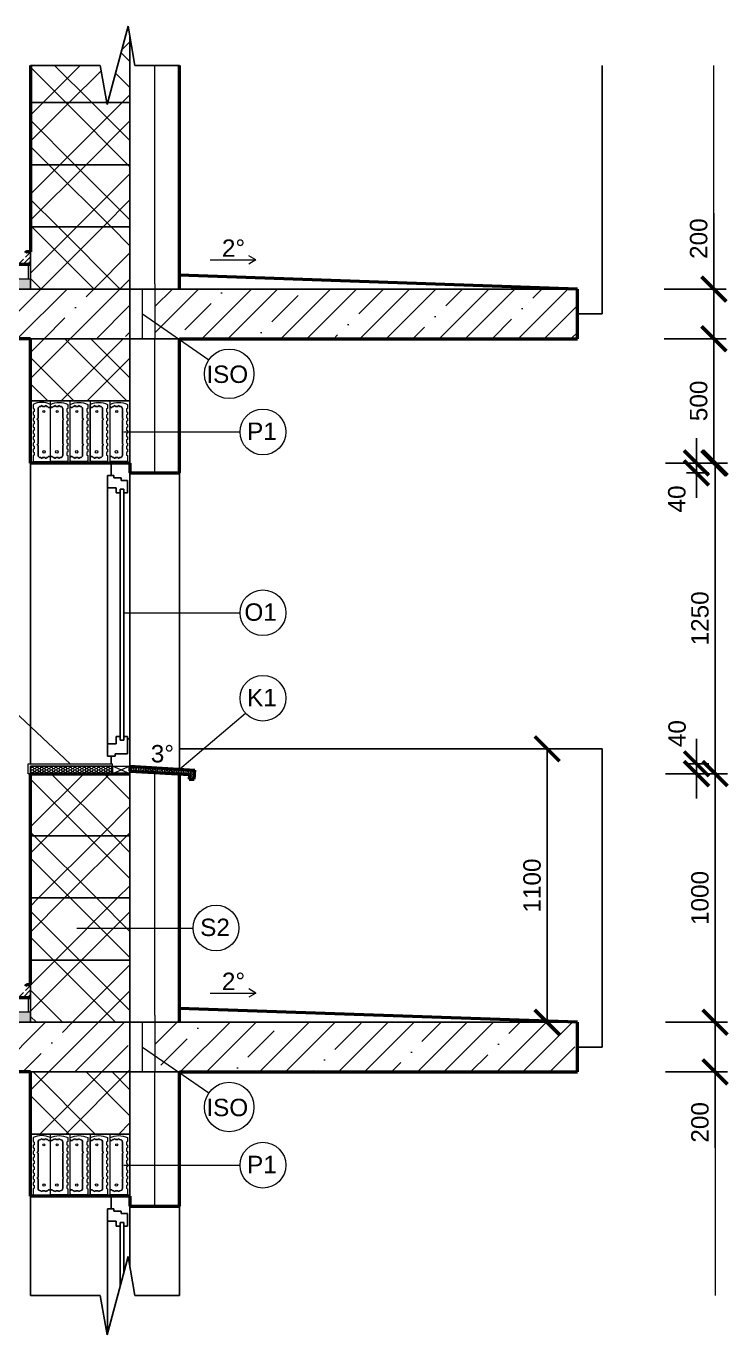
# Model space of a CAD drawing. Header units: millimetres. Extents: x 1927 to 17854, y -4617 to 6533.
# Drawn here: x 4967 to 7794, y -4617 to 648 of the extents above; entities that cross this region are included whole.
import ezdxf

# ---------------------------------------------------------------- set-up
doc = ezdxf.new("R2010")
doc.units = ezdxf.units.MM
doc.header["$LTSCALE"] = 200
for name, color, linetype, lineweight in [('00 kóty', 7, 'Continuous', 13), ('00 popis', 7, 'Continuous', 13), ('00 tenká plná', 7, 'Continuous', 13), ('00 zdivo', 7, 'Continuous', 50), ('00 šrafy', 7, 'Continuous', 13), ('01 tlustá plná', 7, 'Continuous', 25)]:
    doc.layers.add(name, color=color, linetype=linetype, lineweight=lineweight)
doc.styles.add('kota na stupne', font='arial.ttf', dxfattribs={"height": 70})
doc.linetypes.add('IZOLACE', pattern='A,0.0001,-0.1,[134,ltypeshp.shx,S=0.1,R=0,X=-0.1,Y=0],-0.2,[134,ltypeshp.shx,S=0.1,R=180,X=0.1,Y=0],-0.1', length=0.4001)
doc.dimstyles.new('moje koty osy', dxfattribs={"dimscale": 40, "dimtxt": 70, "dimasz": 2.5, "dimexe": 1.25, "dimexo": 0.0005, "dimtad": 1, "dimtxsty": 'kota na stupne', "dimblk": 'ARCHTICK', "dimcen": 2.5, "dimadec": 0, "dimazin": 0, "dimtfac": 1, "dimtmove": 0, "dimatfit": 3, "dimfxl": 1, "dimfxlon": 1, "dimarcsym": 0})
doc.dimstyles.new('osy 5', dxfattribs={"dimscale": 40, "dimtxt": 70, "dimasz": 2.5, "dimexe": 1.25, "dimexo": 0.0005, "dimtad": 1, "dimtxsty": 'kota na stupne', "dimblk": 'ARCHTICK', "dimcen": 2.5, "dimadec": 0, "dimazin": 0, "dimtfac": 1, "dimtmove": 0, "dimatfit": 3, "dimfxl": 5, "dimfxlon": 1, "dimarcsym": 0})
pattern_1 = [(45, (-6374.54, -5659.98), (-159.099, 159.099), []), (45, (-6269.54, -5659.98), (-159.099, 159.099), []), (315, (-6374.54, -5659.98), (159.099, 159.099), []), (315, (-6269.54, -5659.98), (159.099, 159.099), [])]
pattern_2 = [(45, (-6374.54, -5659.98), (-159.099, 159.099), [150, -60, 0, -60]), (45, (-6269.54, -5659.98), (-159.099, 159.099), []), (45, (-6164.54, -5659.98), (-159.099, 159.099), [])]
pattern_3 = [(45, (-822.99, 1271.83), (-159.099, 159.099), [150, -60, 0, -60]), (45, (-717.99, 1271.83), (-159.099, 159.099), []), (45, (-612.99, 1271.83), (-159.099, 159.099), [])]

# ---------------------------------------------------------------- blocks, each defined once
blk = doc.blocks.new('_ArchTick')
at = {"color": 0, "linetype": 'ByBlock', "const_width": 0.15}
blk.add_lwpolyline([(-0.5, -0.5), (0.5, 0.5)], dxfattribs=at)
blk = doc.blocks.new('*D66')
at = {"layer": '00 kóty', "color": 0, "lineweight": -2, "transparency": 16777216}
for p, q in [((7663.7, -1109.9), (7663.7, -1009.9)), ((7623.7, -1109.9), (7713.7, -1109.9)), ((7623.7, -1149.9), (7713.7, -1149.9)), ((7663.7, -1149.9), (7663.7, -1109.9)), ((7663.7, -1149.9), (7663.7, -1249.9))]:
    blk.add_line(p, q, dxfattribs=at)
at = {"layer": 'Defpoints', "color": 0, "transparency": 16777216}
for p in [(5384.6, -1109.9), (5384.6, -1149.9), (7663.7, -1109.9)]:
    blk.add_point(p, dxfattribs=at)
at = {"layer": '00 kóty', "color": 0, "lineweight": -2, "transparency": 16777216, "xscale": 100, "yscale": 100, "zscale": 100}
for p, rotation in [((7663.7, -1109.9), 270), ((7663.7, -1149.9), 90)]:
    blk.add_blockref('_ArchTick', p, dxfattribs=dict(at, rotation=rotation))
at = {"layer": '00 kóty', "color": 0, "transparency": 16777216, "insert": (7585, -1363.2), "char_height": 70, "attachment_point": 5, "rotation": 90, "style": 'kota na stupne'}
blk.add_mtext('        40', dxfattribs=at)
blk = doc.blocks.new('*D52')
at = {"layer": '00 kóty', "color": 0, "lineweight": -2, "transparency": 16777216}
for p, q in [((7538.7, -1109.9), (7788.7, -1109.9)), ((7738.7, -2359.9), (7738.7, -1109.9)), ((7538.7, -2359.9), (7788.7, -2359.9))]:
    blk.add_line(p, q, dxfattribs=at)
at = {"layer": 'Defpoints', "color": 0, "transparency": 16777216}
for p in [(5384.6, -1109.9), (7738.7, -1109.9), (5384.6, -2359.9)]:
    blk.add_point(p, dxfattribs=at)
at = {"layer": '00 kóty', "color": 0, "lineweight": -2, "transparency": 16777216, "xscale": 100, "yscale": 100, "zscale": 100}
for p, rotation in [((7738.7, -1109.9), 90), ((7738.7, -2359.9), 270)]:
    blk.add_blockref('_ArchTick', p, dxfattribs=dict(at, rotation=rotation))
at = {"layer": '00 kóty', "color": 0, "transparency": 16777216, "insert": (7678, -1734.9), "char_height": 70, "attachment_point": 5, "rotation": 90, "style": 'kota na stupne'}
blk.add_mtext('1250', dxfattribs=at)
blk = doc.blocks.new('*D53')
at = {"layer": '00 kóty', "color": 0, "lineweight": -2, "transparency": 16777216}
for p, q in [((7663.7, -2319.9), (7663.7, -2219.9)), ((7623.7, -2319.9), (7713.7, -2319.9)), ((7623.7, -2359.9), (7713.7, -2359.9)), ((7663.7, -2359.9), (7663.7, -2319.9)), ((7663.7, -2359.9), (7663.7, -2459.9))]:
    blk.add_line(p, q, dxfattribs=at)
at = {"layer": 'Defpoints', "color": 0, "transparency": 16777216}
for p in [(5314.6, -2319.9), (5314.6, -2359.9), (7663.7, -2319.9)]:
    blk.add_point(p, dxfattribs=at)
at = {"layer": '00 kóty', "color": 0, "lineweight": -2, "transparency": 16777216, "xscale": 100, "yscale": 100, "zscale": 100}
for p, rotation in [((7663.7, -2319.9), 270), ((7663.7, -2359.9), 90)]:
    blk.add_blockref('_ArchTick', p, dxfattribs=dict(at, rotation=rotation))
at = {"layer": '00 kóty', "color": 0, "transparency": 16777216, "insert": (7586.1, -2307.3), "char_height": 70, "attachment_point": 5, "rotation": 90, "style": 'kota na stupne'}
blk.add_mtext('        40', dxfattribs=at)
blk = doc.blocks.new('*D67')
at = {"layer": '00 kóty', "color": 0, "lineweight": -2, "transparency": 16777216}
for p, q in [((7538.7, -2359.9), (7788.7, -2359.9)), ((7738.7, -2359.9), (7738.7, -3359.9)), ((7538.7, -3359.9), (7788.7, -3359.9))]:
    blk.add_line(p, q, dxfattribs=at)
at = {"layer": 'Defpoints', "color": 0, "transparency": 16777216}
for p in [(5314.6, -2359.9), (7184.6, -3359.9), (7738.7, -3359.9)]:
    blk.add_point(p, dxfattribs=at)
at = {"layer": '00 kóty', "color": 0, "lineweight": -2, "transparency": 16777216, "xscale": 100, "yscale": 100, "zscale": 100}
for p, rotation in [((7738.7, -2359.9), 90), ((7738.7, -3359.9), 270)]:
    blk.add_blockref('_ArchTick', p, dxfattribs=dict(at, rotation=rotation))
at = {"layer": '00 kóty', "color": 0, "transparency": 16777216, "insert": (7678, -2859.9), "char_height": 70, "attachment_point": 5, "rotation": 90, "style": 'kota na stupne'}
blk.add_mtext('1000', dxfattribs=at)
blk = doc.blocks.new('*D69')
at = {"layer": '00 kóty', "color": 0, "lineweight": -2, "transparency": 16777216}
for p, q in [((7103.3, -2259.9), (7013.3, -2259.9)), ((7063.3, -3359.9), (7063.3, -2259.9)), ((7103.3, -3359.9), (7013.3, -3359.9))]:
    blk.add_line(p, q, dxfattribs=at)
at = {"layer": 'Defpoints', "color": 0, "transparency": 16777216}
for p in [(7063.3, -2259.9), (7284.6, -2259.9), (7184.6, -3359.9)]:
    blk.add_point(p, dxfattribs=at)
at = {"layer": '00 kóty', "color": 0, "lineweight": -2, "transparency": 16777216, "xscale": 100, "yscale": 100, "zscale": 100}
for p, rotation in [((7063.3, -2259.9), 90), ((7063.3, -3359.9), 270)]:
    blk.add_blockref('_ArchTick', p, dxfattribs=dict(at, rotation=rotation))
at = {"layer": '00 kóty', "color": 0, "transparency": 16777216, "insert": (7002.6, -2809.9), "char_height": 70, "attachment_point": 5, "rotation": 90, "style": 'kota na stupne'}
blk.add_mtext('1100', dxfattribs=at)
blk = doc.blocks.new('*D71')
at = {"layer": '00 kóty', "color": 0, "lineweight": -2, "transparency": 16777216}
for p, q in [((7533.7, -609.9), (7783.7, -609.9)), ((7733.7, -1109.9), (7733.7, -609.9)), ((7578.8, -1109.9), (7783.7, -1109.9))]:
    blk.add_line(p, q, dxfattribs=at)
at = {"layer": 'Defpoints', "color": 0, "transparency": 16777216}
for p in [(7024.6, -609.9), (7733.7, -609.9), (7578.8, -1109.9)]:
    blk.add_point(p, dxfattribs=at)
at = {"layer": '00 kóty', "color": 0, "lineweight": -2, "transparency": 16777216, "xscale": 100, "yscale": 100, "zscale": 100}
for p, rotation in [((7733.7, -609.9), 90), ((7733.7, -1109.9), 270)]:
    blk.add_blockref('_ArchTick', p, dxfattribs=dict(at, rotation=rotation))
at = {"layer": '00 kóty', "color": 0, "transparency": 16777216, "insert": (7673, -859.9), "char_height": 70, "attachment_point": 5, "rotation": 90, "style": 'kota na stupne'}
blk.add_mtext('500', dxfattribs=at)
blk = doc.blocks.new('*D72')
at = {"layer": '00 kóty', "color": 0, "lineweight": -2, "transparency": 16777216}
for p, q in [((7733.7, -409.9), (7733.7, -104.3)), ((7533.7, -409.9), (7783.7, -409.9)), ((7733.7, -609.9), (7733.7, -409.9)), ((7533.7, -609.9), (7783.7, -609.9))]:
    blk.add_line(p, q, dxfattribs=at)
at = {"layer": 'Defpoints', "color": 0, "transparency": 16777216}
for p in [(7184.6, -409.9), (7733.7, -409.9), (7024.6, -609.9)]:
    blk.add_point(p, dxfattribs=at)
at = {"layer": '00 kóty', "color": 0, "lineweight": -2, "transparency": 16777216, "xscale": 100, "yscale": 100, "zscale": 100}
for p, rotation in [((7733.7, -409.9), 90), ((7733.7, -609.9), 270)]:
    blk.add_blockref('_ArchTick', p, dxfattribs=dict(at, rotation=rotation))
at = {"layer": '00 kóty', "color": 0, "transparency": 16777216, "insert": (7673, -207.1), "char_height": 70, "attachment_point": 5, "rotation": 90, "style": 'kota na stupne'}
blk.add_mtext('200', dxfattribs=at)
blk = doc.blocks.new('*D73')
at = {"layer": '00 kóty', "color": 0, "lineweight": -2, "transparency": 16777216}
for p, q in [((7538.7, -3359.9), (7788.7, -3359.9)), ((7738.7, -3359.9), (7738.7, -3559.9)), ((7538.7, -3559.9), (7788.7, -3559.9)), ((7738.7, -3559.9), (7738.7, -3865.5))]:
    blk.add_line(p, q, dxfattribs=at)
at = {"layer": 'Defpoints', "color": 0, "transparency": 16777216}
for p in [(7184.6, -3359.9), (7184.6, -3559.9), (7738.7, -3559.9)]:
    blk.add_point(p, dxfattribs=at)
at = {"layer": '00 kóty', "color": 0, "lineweight": -2, "transparency": 16777216, "xscale": 100, "yscale": 100, "zscale": 100}
for p, rotation in [((7738.7, -3359.9), 90), ((7738.7, -3559.9), 270)]:
    blk.add_blockref('_ArchTick', p, dxfattribs=dict(at, rotation=rotation))
at = {"layer": '00 kóty', "color": 0, "transparency": 16777216, "insert": (7678, -3762.7), "char_height": 70, "attachment_point": 5, "rotation": 90, "style": 'kota na stupne'}
blk.add_mtext('200', dxfattribs=at)

msp = doc.modelspace()

# ---------------------------------------------------------------- hatches: boundary and pattern name
at = {"layer": '00 šrafy'}
h = msp.add_hatch(dxfattribs=at)
h.set_pattern_fill('ZDIVO_PEV-VYS', color=256, scale=30, pattern_type=2)
h.set_pattern_definition(pattern_1)
h.paths.add_polyline_path([(5376.77, 647.684), (5384.554, 603.54), (5384.554, 340.114), (5294.365, 340.114)])
h = msp.add_hatch(dxfattribs=at)
h.set_pattern_fill('ZDIVO_PEV-VYS', color=256, scale=30, pattern_type=2)
h.set_pattern_definition(pattern_1)
h.paths.add_polyline_path([(4984.554, 490.114), (5264.554, 490.114), (5291.003, 340.114), (4984.554, 340.114)])
h = msp.add_hatch(dxfattribs=at)
h.set_pattern_fill('ZDIVO_PEV-VYS', color=256, scale=30, pattern_type=2)
h.set_pattern_definition(pattern_1)
h.paths.add_polyline_path([(4984.554, 340.114), (5291.003, 340.114), (5292.337, 332.545), (5294.365, 340.114), (5384.554, 340.114), (5384.554, 90.114), (4984.554, 90.114)])
h = msp.add_hatch(dxfattribs=at)
h.set_pattern_fill('ZDIVO_PEV-VYS', color=256, scale=30, pattern_type=2)
h.set_pattern_definition(pattern_1)
h.paths.add_polyline_path([(4984.554, 90.114), (5384.554, 90.114), (5384.554, -159.886), (4984.554, -159.886)])
h = msp.add_hatch(dxfattribs=at)
h.set_pattern_fill('ZDIVO_PEV-VYS', color=256, scale=30, pattern_type=2)
h.set_pattern_definition(pattern_1)
h.paths.add_polyline_path([(4984.554, -159.886), (5384.554, -159.886), (5384.554, -409.886), (4984.554, -409.886)])
h = msp.add_hatch(dxfattribs=at)
h.set_pattern_fill('ANSI31', color=256, scale=4)
h.set_pattern_definition([(45, (-6274.541, -5719.976), (-8.980256, 8.980256), [])])
h.paths.add_polyline_path([(4964.554, -284.886), (4964.554, -264.886, -0.41421356), (4969.554, -259.886), (4984.554, -259.886), (4984.554, -309.886), (4934.554, -309.886, -0.41421356), (4954.554, -289.886), (4959.554, -289.886, 0.41421356)])
h = msp.add_hatch(dxfattribs=at)
h.set_pattern_fill('BETON_ZB', color=256, scale=30, pattern_type=2)
h.set_pattern_definition(pattern_2)
h.paths.add_polyline_path([(4984.554, -609.886), (5384.554, -609.886), (5384.554, -409.886), (1971.128, -409.886), (1926.984, -417.669), (2242.123, -502.102), (2084.554, -529.886), (2084.554, -609.886)])
h = msp.add_hatch(dxfattribs=at)
h.set_pattern_fill('HONEY', color=256, scale=5)
h.set_pattern_definition([(0, (-6374.541, -5659.976), (23.8125, 13.748153), [15.875, -31.75]), (120, (-6374.541, -5659.976), (-23.8125, 13.748153), [15.875, -31.75]), (60, (-6374.541, -5659.976), (5e-08, 27.496307), [-31.75, 15.875])])
h.paths.add_polyline_path([(2084.554, -409.886), (2084.554, -369.886), (4984.554, -369.886), (4984.554, -409.886)])
h = msp.add_hatch(dxfattribs=at)
h.set_pattern_fill('BETON_ZB', color=256, scale=30, pattern_type=2)
h.set_pattern_definition(pattern_3)
h.paths.add_polyline_path([(7184.554, -609.886), (7184.554, -409.886), (5584.554, -409.886), (5484.554, -409.886), (5484.554, -609.886), (5584.554, -609.886)])
h = msp.add_hatch(dxfattribs=at)
h.set_pattern_fill('ZDIVO_PEV-VYS', color=256, scale=30, pattern_type=2)
h.set_pattern_definition(pattern_1)
h.paths.add_polyline_path([(4984.554, -609.886), (4984.554, -859.886), (5384.554, -859.886), (5384.554, -609.886)])
h = msp.add_hatch(dxfattribs=at)
h.set_pattern_fill('HONEY', color=256, scale=2)
h.set_pattern_definition([(0, (-6374.5413, -5659.976), (9.525, 5.4992613), [6.35, -12.7]), (120, (-6374.5413, -5659.976), (-9.525, 5.4992613), [6.35, -12.7]), (60, (-6374.5413, -5659.976), (2e-08, 10.9985226), [-12.7, 6.35])])
h.paths.add_polyline_path([(4984.554, -2329.886), (4984.554, -2359.886), (5314.554, -2359.886), (5314.554, -2329.886)])
h = msp.add_hatch(dxfattribs=at)
h.set_pattern_fill('ZDIVO_PEV-VYS', color=256, scale=30, pattern_type=2)
h.set_pattern_definition(pattern_1)
h.paths.add_polyline_path([(4984.554, -2459.886), (4984.554, -2359.886), (5384.554, -2359.886), (5384.554, -2609.886), (4984.554, -2609.886)])
h = msp.add_hatch(dxfattribs=at)
h.set_pattern_fill('HEX', color=256)
h.set_pattern_definition([(0, (-6374.5413, -5659.976), (0, 5.4992613), [3.175, -6.35]), (120, (-6374.5413, -5659.976), (-4.7625, -2.7496307), [3.175, -6.35]), (60, (-6371.3663, -5659.976), (-4.7625, 2.7496307), [3.175, -6.35])])
h.paths.add_polyline_path([(5384.554, -2349.886), (5384.554, -2329.886), (5645.413, -2345.02), (5643.452, -2382.433), (5623.452, -2382.433), (5624.499, -2362.46), (5584.554, -2360.367)])
h = msp.add_hatch(dxfattribs=at)
h.set_pattern_fill('ZDIVO_PEV-VYS', color=256, scale=30, pattern_type=2)
h.set_pattern_definition(pattern_1)
h.paths.add_polyline_path([(4984.554, -2609.886), (5384.554, -2609.886), (5384.554, -2859.886), (4984.554, -2859.886)])
h = msp.add_hatch(dxfattribs=at)
h.set_pattern_fill('ZDIVO_PEV-VYS', color=256, scale=30, pattern_type=2)
h.set_pattern_definition(pattern_1)
h.paths.add_polyline_path([(4984.554, -2859.886), (5384.554, -2859.886), (5384.554, -3109.886), (4984.554, -3109.886)])
h = msp.add_hatch(dxfattribs=at)
h.set_pattern_fill('ZDIVO_PEV-VYS', color=256, scale=30, pattern_type=2)
h.set_pattern_definition(pattern_1)
h.paths.add_polyline_path([(4984.554, -3109.886), (5384.554, -3109.886), (5384.554, -3359.886), (4984.554, -3359.886)])
h = msp.add_hatch(dxfattribs=at)
h.set_pattern_fill('ANSI31', color=256, scale=4)
h.set_pattern_definition([(45, (-6274.541, -8669.976), (-8.980256, 8.980256), [])])
h.paths.add_polyline_path([(4964.554, -3234.886), (4964.554, -3214.886, -0.41421356), (4969.554, -3209.886), (4984.554, -3209.886), (4984.554, -3259.886), (4934.554, -3259.886, -0.41421356), (4954.554, -3239.886), (4959.554, -3239.886, 0.41421356)])
h = msp.add_hatch(dxfattribs=at)
h.set_pattern_fill('BETON_ZB', color=256, scale=30, pattern_type=2)
h.set_pattern_definition(pattern_2)
h.paths.add_polyline_path([(1971.128, -3359.886), (1926.984, -3367.669), (2242.123, -3452.102), (2084.554, -3479.886), (2084.554, -3559.886), (4984.554, -3559.886), (5384.554, -3559.886), (5384.554, -3359.886)])
h = msp.add_hatch(dxfattribs=at)
h.set_pattern_fill('HONEY', color=256, scale=5)
h.set_pattern_definition([(0, (-6274.541, -8669.976), (23.8125, 13.748153), [15.875, -31.75]), (120, (-6274.541, -8669.976), (-23.8125, 13.748153), [15.875, -31.75]), (60, (-6274.541, -8669.976), (5e-08, 27.496307), [-31.75, 15.875])])
h.paths.add_polyline_path([(2084.554, -3359.886), (2084.554, -3319.886), (4984.554, -3319.886), (4984.554, -3359.886)])
h = msp.add_hatch(dxfattribs=at)
h.set_pattern_fill('BETON_ZB', color=256, scale=30, pattern_type=2)
h.set_pattern_definition(pattern_3)
h.paths.add_polyline_path([(5584.554, -3359.886), (5484.554, -3359.886), (5484.554, -3559.886), (5584.554, -3559.886), (7184.554, -3559.886), (7184.554, -3359.886)])
h = msp.add_hatch(dxfattribs=at)
h.set_pattern_fill('ZDIVO_PEV-VYS', color=256, scale=30, pattern_type=2)
h.set_pattern_definition(pattern_1)
h.paths.add_polyline_path([(5384.554, -3809.886), (5384.554, -3559.886), (4984.554, -3559.886), (4984.554, -3809.886)])

# ---------------------------------------------------------------- linework, layer by layer
at = {"layer": '00 kóty'}
for p, q in [((7733.694, -409.886), (7733.694, 490.114)), ((5706.656, -292.506), (5891.625, -292.506)), ((5891.625, -292.506), (5863.038, -275.694)), ((5891.625, -292.506), (5863.038, -309.319)), ((5891.625, -292.506), (5891.625, -292.506)), ((4974.554, -2359.886), (4974.554, -2319.886)), ((4974.554, -2319.886), (5314.554, -2319.886)), ((4984.554, -2359.886), (4974.554, -2359.886)), ((5314.554, -2329.886), (5314.554, -2319.886)), ((5314.554, -2329.886), (5384.554, -2329.886)), ((5706.656, -3242.506), (5891.625, -3242.506)), ((5891.625, -3242.506), (5863.038, -3225.694)), ((5891.625, -3242.506), (5863.038, -3259.319)), ((5891.625, -3242.506), (5891.625, -3242.506)), ((7738.694, -3559.886), (7738.694, -4459.886))]:
    msp.add_line(p, q, dxfattribs=at)
at = {"layer": '00 popis'}
for p, q in [((5434.554, -509.886), (5701.912, -694.373)), ((5359.554, -984.886), (5827.6, -984.886)), ((5359.554, -1712.386), (5827.6, -1712.386)), ((5144.554, -2319.886), (4820.574, -2016.945)), ((5584.554, -2341.489), (5849.555, -2115.851)), ((5170.793, -2980.761), (5638.84, -2980.761)), ((5434.554, -3459.886), (5701.912, -3644.373)), ((5359.554, -3934.886), (5827.6, -3934.886))]:
    msp.add_line(p, q, dxfattribs=at)
for centre, radius in [((5783.901, -750.948), 99.628), ((5919.611, -984.886), 92.011), ((5919.611, -1712.386), 92.011), ((5919.611, -2056.201), 92.011), ((5730.851, -2980.761), 92.011), ((5783.901, -3700.948), 99.628), ((5919.611, -3934.886), 92.011)]:
    msp.add_circle(centre, radius, dxfattribs=at)
at = {"layer": '00 tenká plná'}
for p, q in [((4984.554, -369.886), (2084.554, -369.886)), ((4984.554, -3319.886), (2084.554, -3319.886))]:
    msp.add_line(p, q, dxfattribs=at)
at = {"layer": '00 zdivo'}
for p, q in [((4984.554, 490.114), (4984.554, -259.886)), ((5584.554, -409.886), (5584.554, 490.114)), ((5584.554, -409.886), (5584.554, 490.114)), ((4984.554, -259.886), (4969.554, -259.886)), ((2084.554, -309.886), (4984.554, -309.886)), ((7184.554, -409.886), (5584.554, -354.012)), ((7184.554, -609.886), (7184.554, -409.886)), ((4984.554, -609.886), (2084.554, -609.886)), ((4984.554, -1109.886), (4984.554, -609.886)), ((5584.554, -1149.886), (5584.554, -609.886)), ((5584.554, -1149.886), (5584.554, -609.886)), ((5584.554, -609.886), (7184.554, -609.886)), ((5064.554, -1109.886), (4984.554, -1109.886)), ((5144.554, -1109.886), (5064.554, -1109.886)), ((5224.554, -1109.886), (5144.554, -1109.886)), ((5304.554, -1109.886), (5224.554, -1109.886)), ((5384.554, -1109.886), (5304.554, -1109.886)), ((5384.554, -1109.886), (5384.554, -1149.886)), ((5384.554, -1149.886), (5584.554, -1149.886)), ((4984.554, -2359.886), (5384.554, -2359.886)), ((4984.554, -3209.886), (4984.554, -2359.886)), ((5384.554, -2329.886), (5645.413, -2345.02)), ((5384.554, -2329.886), (5384.554, -2349.886)), ((5384.554, -2349.886), (5624.499, -2362.46)), ((5584.554, -2360.367), (5624.499, -2362.46)), ((5584.554, -3359.886), (5584.554, -2360.367)), ((5624.499, -2362.46), (5623.452, -2382.433)), ((5643.452, -2382.433), (5645.413, -2345.02)), ((5623.452, -2382.433), (5643.452, -2382.433)), ((4984.554, -3209.886), (4969.554, -3209.886)), ((2084.554, -3259.886), (4984.554, -3259.886)), ((2084.554, -3259.886), (4984.554, -3259.886)), ((7184.554, -3359.886), (5584.554, -3304.012)), ((7184.554, -3559.886), (7184.554, -3359.886)), ((4984.554, -3559.886), (2084.554, -3559.886)), ((4984.554, -4059.886), (4984.554, -3559.886)), ((5584.554, -4099.886), (5584.554, -3559.886)), ((5584.554, -3559.886), (7184.554, -3559.886)), ((5064.554, -4059.886), (4984.554, -4059.886)), ((5144.554, -4059.886), (5064.554, -4059.886)), ((5224.554, -4059.886), (5144.554, -4059.886)), ((5304.554, -4059.886), (5224.554, -4059.886)), ((5384.554, -4059.886), (5304.554, -4059.886)), ((5384.554, -4059.886), (5384.554, -4099.886)), ((5384.554, -4099.886), (5584.554, -4099.886))]:
    msp.add_line(p, q, dxfattribs=at)
for centre in [(4969.554, -264.886), (4969.554, -3214.886)]:
    msp.add_arc(centre, 5, 90, 180, dxfattribs=at)
at = {"layer": '00 šrafy'}
for p, q in [((5484.554, 473.914), (5484.554, 490.114)), ((5384.554, -409.886), (5584.554, -409.886)), ((5484.554, -389.12), (5484.554, -409.886)), ((5484.554, -409.886), (5484.554, -609.886)), ((5064.554, -1109.886), (5064.554, -859.886)), ((5144.554, -1109.886), (5144.554, -859.886)), ((5224.554, -859.886), (5224.554, -1109.886)), ((5304.554, -1109.886), (5304.554, -859.886)), ((5384.554, -2329.886), (5314.554, -2359.886)), ((5384.554, -2359.886), (5314.554, -2329.886)), ((5484.554, -2376.717), (5484.554, -2355.126)), ((5484.554, -3330.819), (5484.554, -3359.886)), ((5484.554, -3359.886), (5484.554, -3559.886)), ((5064.554, -4059.886), (5064.554, -3809.886)), ((5144.554, -4059.886), (5144.554, -3809.886)), ((5224.554, -3809.886), (5224.554, -4059.886)), ((5304.554, -4059.886), (5304.554, -3809.886))]:
    msp.add_line(p, q, dxfattribs=at)
at = {"layer": '00 šrafy', "linetype": 'IZOLACE', "ltscale": 1.2}
for p, q in [((5484.554, -389.12), (5484.554, 473.914)), ((5484.554, -1149.886), (5484.554, -609.886)), ((5484.554, -3330.819), (5484.554, -2376.717)), ((5484.554, -4099.886), (5484.554, -3559.886))]:
    msp.add_line(p, q, dxfattribs=at)
at = {"layer": '00 šrafy', "linetype": 'IZOLACE', "ltscale": 25}
for p, q in [((4974.554, -309.886), (4974.554, -369.886)), ((4974.554, -3259.886), (4974.554, -3319.886))]:
    msp.add_line(p, q, dxfattribs=at)
at = {"layer": '00 šrafy', "linetype": 'IZOLACE', "ltscale": 0.5}
for p, q in [((5434.554, -609.886), (5434.554, -409.886)), ((5434.554, -3559.886), (5434.554, -3359.886))]:
    msp.add_line(p, q, dxfattribs=at)
at = {"layer": '00 šrafy'}
for points in [[(5064.554, -873.948, 0.23035792), (4994.554, -873.948), (4994.554, -890.086), (4998.554, -892.086), (4998.554, -902.686), (4994.554, -904.686), (4994.554, -915.086), (4998.554, -917.086), (4998.554, -927.686), (4994.554, -929.686), (4994.554, -940.086), (4998.554, -942.086), (4998.554, -952.686), (4994.554, -954.686), (4994.554, -965.086), (4998.554, -967.086), (4998.554, -977.686), (4994.554, -979.686), (4994.554, -990.086), (4998.554, -992.086), (4998.554, -1002.686), (4994.554, -1004.686), (4994.554, -1015.086), (4998.554, -1017.086), (4998.554, -1027.686), (4994.554, -1029.686), (4994.554, -1040.086), (4998.554, -1042.086), (4998.554, -1052.686), (4994.554, -1054.686), (4994.554, -1065.086), (4998.554, -1067.086), (4998.554, -1077.686), (4994.554, -1079.686), (4994.554, -1100.886), (4997.554, -1103.886), (5061.554, -1103.886), (5064.554, -1100.886), (5064.554, -1086.886), (5061.554, -1083.886), (5057.054, -1083.886), (5053.054, -1087.886), (5049.054, -1087.886, -1), (5043.054, -1087.886), (5032.554, -1087.886, -1), (5026.554, -1087.886), (5024.854, -1087.886, -0.41421356), (5014.854, -1077.886), (5014.854, -1039.386, -1), (5014.854, -1033.386), (5014.854, -984.886), (5014.854, -936.386, -1), (5014.854, -930.386), (5014.854, -891.886, -0.41421356), (5024.854, -881.886), (5026.554, -881.886, -1), (5032.554, -881.886), (5043.054, -881.886, -1), (5049.054, -881.886), (5053.054, -881.886), (5057.054, -885.886), (5061.554, -885.886), (5064.554, -882.886)], [(5064.554, -882.886), (5061.554, -885.886), (5057.054, -885.886), (5053.054, -881.886), (5049.054, -881.886, 1), (5043.054, -881.886), (5032.554, -881.886, 1), (5026.554, -881.886), (5024.854, -881.886, 0.41421356), (5014.854, -891.886), (5014.854, -930.386, 1), (5014.854, -936.386), (5014.854, -984.886), (5014.854, -1033.386, 1), (5014.854, -1039.386), (5014.854, -1077.886, 0.41421356), (5024.854, -1087.886), (5026.554, -1087.886, 1), (5032.554, -1087.886), (5043.054, -1087.886, 1), (5049.054, -1087.886), (5053.054, -1087.886), (5057.054, -1083.886), (5061.554, -1083.886), (5064.554, -1086.886)], [(5064.554, -873.948, -0.23035792), (5134.554, -873.948), (5134.554, -890.086), (5130.554, -892.086), (5130.554, -902.686), (5134.554, -904.686), (5134.554, -915.086), (5130.554, -917.086), (5130.554, -927.686), (5134.554, -929.686), (5134.554, -940.086), (5130.554, -942.086), (5130.554, -952.686), (5134.554, -954.686), (5134.554, -965.086), (5130.554, -967.086), (5130.554, -977.686), (5134.554, -979.686), (5134.554, -990.086), (5130.554, -992.086), (5130.554, -1002.686), (5134.554, -1004.686), (5134.554, -1015.086), (5130.554, -1017.086), (5130.554, -1027.686), (5134.554, -1029.686), (5134.554, -1040.086), (5130.554, -1042.086), (5130.554, -1052.686), (5134.554, -1054.686), (5134.554, -1065.086), (5130.554, -1067.086), (5130.554, -1077.686), (5134.554, -1079.686), (5134.554, -1100.886), (5131.554, -1103.886), (5067.554, -1103.886), (5064.554, -1100.886), (5064.554, -1086.886), (5067.554, -1083.886), (5072.054, -1083.886), (5076.054, -1087.886), (5080.054, -1087.886, 1), (5086.054, -1087.886), (5096.554, -1087.886, 1), (5102.554, -1087.886), (5104.254, -1087.886, 0.41421356), (5114.254, -1077.886), (5114.254, -1039.386, 1), (5114.254, -1033.386), (5114.254, -984.886), (5114.254, -936.386, 1), (5114.254, -930.386), (5114.254, -891.886, 0.41421356), (5104.254, -881.886), (5102.554, -881.886, 1), (5096.554, -881.886), (5086.054, -881.886, 1), (5080.054, -881.886), (5076.054, -881.886), (5072.054, -885.886), (5067.554, -885.886), (5064.554, -882.886)], [(5064.554, -882.886), (5067.554, -885.886), (5072.054, -885.886), (5076.054, -881.886), (5080.054, -881.886, -1), (5086.054, -881.886), (5096.554, -881.886, -1), (5102.554, -881.886), (5104.254, -881.886, -0.41421356), (5114.254, -891.886), (5114.254, -930.386, -1), (5114.254, -936.386), (5114.254, -984.886), (5114.254, -1033.386, -1), (5114.254, -1039.386), (5114.254, -1077.886, -0.41421356), (5104.254, -1087.886), (5102.554, -1087.886, -1), (5096.554, -1087.886), (5086.054, -1087.886, -1), (5080.054, -1087.886), (5076.054, -1087.886), (5072.054, -1083.886), (5067.554, -1083.886), (5064.554, -1086.886)], [(5144.554, -873.948, -0.23035792), (5214.554, -873.948), (5214.554, -890.086), (5210.554, -892.086), (5210.554, -902.686), (5214.554, -904.686), (5214.554, -915.086), (5210.554, -917.086), (5210.554, -927.686), (5214.554, -929.686), (5214.554, -940.086), (5210.554, -942.086), (5210.554, -952.686), (5214.554, -954.686), (5214.554, -965.086), (5210.554, -967.086), (5210.554, -977.686), (5214.554, -979.686), (5214.554, -990.086), (5210.554, -992.086), (5210.554, -1002.686), (5214.554, -1004.686), (5214.554, -1015.086), (5210.554, -1017.086), (5210.554, -1027.686), (5214.554, -1029.686), (5214.554, -1040.086), (5210.554, -1042.086), (5210.554, -1052.686), (5214.554, -1054.686), (5214.554, -1065.086), (5210.554, -1067.086), (5210.554, -1077.686), (5214.554, -1079.686), (5214.554, -1100.886), (5211.554, -1103.886), (5147.554, -1103.886), (5144.554, -1100.886), (5144.554, -1086.886), (5147.554, -1083.886), (5152.054, -1083.886), (5156.054, -1087.886), (5160.054, -1087.886, 1), (5166.054, -1087.886), (5176.554, -1087.886, 1), (5182.554, -1087.886), (5184.254, -1087.886, 0.41421356), (5194.254, -1077.886), (5194.254, -1039.386, 1), (5194.254, -1033.386), (5194.254, -984.886), (5194.254, -936.386, 1), (5194.254, -930.386), (5194.254, -891.886, 0.41421356), (5184.254, -881.886), (5182.554, -881.886, 1), (5176.554, -881.886), (5166.054, -881.886, 1), (5160.054, -881.886), (5156.054, -881.886), (5152.054, -885.886), (5147.554, -885.886), (5144.554, -882.886)], [(5144.554, -882.886), (5147.554, -885.886), (5152.054, -885.886), (5156.054, -881.886), (5160.054, -881.886, -1), (5166.054, -881.886), (5176.554, -881.886, -1), (5182.554, -881.886), (5184.254, -881.886, -0.41421356), (5194.254, -891.886), (5194.254, -930.386, -1), (5194.254, -936.386), (5194.254, -984.886), (5194.254, -1033.386, -1), (5194.254, -1039.386), (5194.254, -1077.886, -0.41421356), (5184.254, -1087.886), (5182.554, -1087.886, -1), (5176.554, -1087.886), (5166.054, -1087.886, -1), (5160.054, -1087.886), (5156.054, -1087.886), (5152.054, -1083.886), (5147.554, -1083.886), (5144.554, -1086.886)], [(5224.554, -873.948, -0.23035792), (5294.554, -873.948), (5294.554, -890.086), (5290.554, -892.086), (5290.554, -902.686), (5294.554, -904.686), (5294.554, -915.086), (5290.554, -917.086), (5290.554, -927.686), (5294.554, -929.686), (5294.554, -940.086), (5290.554, -942.086), (5290.554, -952.686), (5294.554, -954.686), (5294.554, -965.086), (5290.554, -967.086), (5290.554, -977.686), (5294.554, -979.686), (5294.554, -990.086), (5290.554, -992.086), (5290.554, -1002.686), (5294.554, -1004.686), (5294.554, -1015.086), (5290.554, -1017.086), (5290.554, -1027.686), (5294.554, -1029.686), (5294.554, -1040.086), (5290.554, -1042.086), (5290.554, -1052.686), (5294.554, -1054.686), (5294.554, -1065.086), (5290.554, -1067.086), (5290.554, -1077.686), (5294.554, -1079.686), (5294.554, -1100.886), (5291.554, -1103.886), (5227.554, -1103.886), (5224.554, -1100.886), (5224.554, -1086.886), (5227.554, -1083.886), (5232.054, -1083.886), (5236.054, -1087.886), (5240.054, -1087.886, 1), (5246.054, -1087.886), (5256.554, -1087.886, 1), (5262.554, -1087.886), (5264.254, -1087.886, 0.41421356), (5274.254, -1077.886), (5274.254, -1039.386, 1), (5274.254, -1033.386), (5274.254, -984.886), (5274.254, -936.386, 1), (5274.254, -930.386), (5274.254, -891.886, 0.41421356), (5264.254, -881.886), (5262.554, -881.886, 1), (5256.554, -881.886), (5246.054, -881.886, 1), (5240.054, -881.886), (5236.054, -881.886), (5232.054, -885.886), (5227.554, -885.886), (5224.554, -882.886)], [(5224.554, -882.886), (5227.554, -885.886), (5232.054, -885.886), (5236.054, -881.886), (5240.054, -881.886, -1), (5246.054, -881.886), (5256.554, -881.886, -1), (5262.554, -881.886), (5264.254, -881.886, -0.41421356), (5274.254, -891.886), (5274.254, -930.386, -1), (5274.254, -936.386), (5274.254, -984.886), (5274.254, -1033.386, -1), (5274.254, -1039.386), (5274.254, -1077.886, -0.41421356), (5264.254, -1087.886), (5262.554, -1087.886, -1), (5256.554, -1087.886), (5246.054, -1087.886, -1), (5240.054, -1087.886), (5236.054, -1087.886), (5232.054, -1083.886), (5227.554, -1083.886), (5224.554, -1086.886)], [(5304.554, -873.948, -0.23035792), (5374.554, -873.948), (5374.554, -890.086), (5370.554, -892.086), (5370.554, -902.686), (5374.554, -904.686), (5374.554, -915.086), (5370.554, -917.086), (5370.554, -927.686), (5374.554, -929.686), (5374.554, -940.086), (5370.554, -942.086), (5370.554, -952.686), (5374.554, -954.686), (5374.554, -965.086), (5370.554, -967.086), (5370.554, -977.686), (5374.554, -979.686), (5374.554, -990.086), (5370.554, -992.086), (5370.554, -1002.686), (5374.554, -1004.686), (5374.554, -1015.086), (5370.554, -1017.086), (5370.554, -1027.686), (5374.554, -1029.686), (5374.554, -1040.086), (5370.554, -1042.086), (5370.554, -1052.686), (5374.554, -1054.686), (5374.554, -1065.086), (5370.554, -1067.086), (5370.554, -1077.686), (5374.554, -1079.686), (5374.554, -1100.886), (5371.554, -1103.886), (5307.554, -1103.886), (5304.554, -1100.886), (5304.554, -1086.886), (5307.554, -1083.886), (5312.054, -1083.886), (5316.054, -1087.886), (5320.054, -1087.886, 1), (5326.054, -1087.886), (5336.554, -1087.886, 1), (5342.554, -1087.886), (5344.254, -1087.886, 0.41421356), (5354.254, -1077.886), (5354.254, -1039.386, 1), (5354.254, -1033.386), (5354.254, -984.886), (5354.254, -936.386, 1), (5354.254, -930.386), (5354.254, -891.886, 0.41421356), (5344.254, -881.886), (5342.554, -881.886, 1), (5336.554, -881.886), (5326.054, -881.886, 1), (5320.054, -881.886), (5316.054, -881.886), (5312.054, -885.886), (5307.554, -885.886), (5304.554, -882.886)], [(5304.554, -882.886), (5307.554, -885.886), (5312.054, -885.886), (5316.054, -881.886), (5320.054, -881.886, -1), (5326.054, -881.886), (5336.554, -881.886, -1), (5342.554, -881.886), (5344.254, -881.886, -0.41421356), (5354.254, -891.886), (5354.254, -930.386, -1), (5354.254, -936.386), (5354.254, -984.886), (5354.254, -1033.386, -1), (5354.254, -1039.386), (5354.254, -1077.886, -0.41421356), (5344.254, -1087.886), (5342.554, -1087.886, -1), (5336.554, -1087.886), (5326.054, -1087.886, -1), (5320.054, -1087.886), (5316.054, -1087.886), (5312.054, -1083.886), (5307.554, -1083.886), (5304.554, -1086.886)], [(5064.554, -3823.948, 0.23035792), (4994.554, -3823.948), (4994.554, -3840.086), (4998.554, -3842.086), (4998.554, -3852.686), (4994.554, -3854.686), (4994.554, -3865.086), (4998.554, -3867.086), (4998.554, -3877.686), (4994.554, -3879.686), (4994.554, -3890.086), (4998.554, -3892.086), (4998.554, -3902.686), (4994.554, -3904.686), (4994.554, -3915.086), (4998.554, -3917.086), (4998.554, -3927.686), (4994.554, -3929.686), (4994.554, -3940.086), (4998.554, -3942.086), (4998.554, -3952.686), (4994.554, -3954.686), (4994.554, -3965.086), (4998.554, -3967.086), (4998.554, -3977.686), (4994.554, -3979.686), (4994.554, -3990.086), (4998.554, -3992.086), (4998.554, -4002.686), (4994.554, -4004.686), (4994.554, -4015.086), (4998.554, -4017.086), (4998.554, -4027.686), (4994.554, -4029.686), (4994.554, -4050.886), (4997.554, -4053.886), (5061.554, -4053.886), (5064.554, -4050.886), (5064.554, -4036.886), (5061.554, -4033.886), (5057.054, -4033.886), (5053.054, -4037.886), (5049.054, -4037.886, -1), (5043.054, -4037.886), (5032.554, -4037.886, -1), (5026.554, -4037.886), (5024.854, -4037.886, -0.41421356), (5014.854, -4027.886), (5014.854, -3989.386, -1), (5014.854, -3983.386), (5014.854, -3934.886), (5014.854, -3886.386, -1), (5014.854, -3880.386), (5014.854, -3841.886, -0.41421356), (5024.854, -3831.886), (5026.554, -3831.886, -1), (5032.554, -3831.886), (5043.054, -3831.886, -1), (5049.054, -3831.886), (5053.054, -3831.886), (5057.054, -3835.886), (5061.554, -3835.886), (5064.554, -3832.886)], [(5064.554, -3832.886), (5061.554, -3835.886), (5057.054, -3835.886), (5053.054, -3831.886), (5049.054, -3831.886, 1), (5043.054, -3831.886), (5032.554, -3831.886, 1), (5026.554, -3831.886), (5024.854, -3831.886, 0.41421356), (5014.854, -3841.886), (5014.854, -3880.386, 1), (5014.854, -3886.386), (5014.854, -3934.886), (5014.854, -3983.386, 1), (5014.854, -3989.386), (5014.854, -4027.886, 0.41421356), (5024.854, -4037.886), (5026.554, -4037.886, 1), (5032.554, -4037.886), (5043.054, -4037.886, 1), (5049.054, -4037.886), (5053.054, -4037.886), (5057.054, -4033.886), (5061.554, -4033.886), (5064.554, -4036.886)], [(5064.554, -3823.948, -0.23035792), (5134.554, -3823.948), (5134.554, -3840.086), (5130.554, -3842.086), (5130.554, -3852.686), (5134.554, -3854.686), (5134.554, -3865.086), (5130.554, -3867.086), (5130.554, -3877.686), (5134.554, -3879.686), (5134.554, -3890.086), (5130.554, -3892.086), (5130.554, -3902.686), (5134.554, -3904.686), (5134.554, -3915.086), (5130.554, -3917.086), (5130.554, -3927.686), (5134.554, -3929.686), (5134.554, -3940.086), (5130.554, -3942.086), (5130.554, -3952.686), (5134.554, -3954.686), (5134.554, -3965.086), (5130.554, -3967.086), (5130.554, -3977.686), (5134.554, -3979.686), (5134.554, -3990.086), (5130.554, -3992.086), (5130.554, -4002.686), (5134.554, -4004.686), (5134.554, -4015.086), (5130.554, -4017.086), (5130.554, -4027.686), (5134.554, -4029.686), (5134.554, -4050.886), (5131.554, -4053.886), (5067.554, -4053.886), (5064.554, -4050.886), (5064.554, -4036.886), (5067.554, -4033.886), (5072.054, -4033.886), (5076.054, -4037.886), (5080.054, -4037.886, 1), (5086.054, -4037.886), (5096.554, -4037.886, 1), (5102.554, -4037.886), (5104.254, -4037.886, 0.41421356), (5114.254, -4027.886), (5114.254, -3989.386, 1), (5114.254, -3983.386), (5114.254, -3934.886), (5114.254, -3886.386, 1), (5114.254, -3880.386), (5114.254, -3841.886, 0.41421356), (5104.254, -3831.886), (5102.554, -3831.886, 1), (5096.554, -3831.886), (5086.054, -3831.886, 1), (5080.054, -3831.886), (5076.054, -3831.886), (5072.054, -3835.886), (5067.554, -3835.886), (5064.554, -3832.886)], [(5064.554, -3832.886), (5067.554, -3835.886), (5072.054, -3835.886), (5076.054, -3831.886), (5080.054, -3831.886, -1), (5086.054, -3831.886), (5096.554, -3831.886, -1), (5102.554, -3831.886), (5104.254, -3831.886, -0.41421356), (5114.254, -3841.886), (5114.254, -3880.386, -1), (5114.254, -3886.386), (5114.254, -3934.886), (5114.254, -3983.386, -1), (5114.254, -3989.386), (5114.254, -4027.886, -0.41421356), (5104.254, -4037.886), (5102.554, -4037.886, -1), (5096.554, -4037.886), (5086.054, -4037.886, -1), (5080.054, -4037.886), (5076.054, -4037.886), (5072.054, -4033.886), (5067.554, -4033.886), (5064.554, -4036.886)], [(5144.554, -3823.948, -0.23035792), (5214.554, -3823.948), (5214.554, -3840.086), (5210.554, -3842.086), (5210.554, -3852.686), (5214.554, -3854.686), (5214.554, -3865.086), (5210.554, -3867.086), (5210.554, -3877.686), (5214.554, -3879.686), (5214.554, -3890.086), (5210.554, -3892.086), (5210.554, -3902.686), (5214.554, -3904.686), (5214.554, -3915.086), (5210.554, -3917.086), (5210.554, -3927.686), (5214.554, -3929.686), (5214.554, -3940.086), (5210.554, -3942.086), (5210.554, -3952.686), (5214.554, -3954.686), (5214.554, -3965.086), (5210.554, -3967.086), (5210.554, -3977.686), (5214.554, -3979.686), (5214.554, -3990.086), (5210.554, -3992.086), (5210.554, -4002.686), (5214.554, -4004.686), (5214.554, -4015.086), (5210.554, -4017.086), (5210.554, -4027.686), (5214.554, -4029.686), (5214.554, -4050.886), (5211.554, -4053.886), (5147.554, -4053.886), (5144.554, -4050.886), (5144.554, -4036.886), (5147.554, -4033.886), (5152.054, -4033.886), (5156.054, -4037.886), (5160.054, -4037.886, 1), (5166.054, -4037.886), (5176.554, -4037.886, 1), (5182.554, -4037.886), (5184.254, -4037.886, 0.41421356), (5194.254, -4027.886), (5194.254, -3989.386, 1), (5194.254, -3983.386), (5194.254, -3934.886), (5194.254, -3886.386, 1), (5194.254, -3880.386), (5194.254, -3841.886, 0.41421356), (5184.254, -3831.886), (5182.554, -3831.886, 1), (5176.554, -3831.886), (5166.054, -3831.886, 1), (5160.054, -3831.886), (5156.054, -3831.886), (5152.054, -3835.886), (5147.554, -3835.886), (5144.554, -3832.886)], [(5144.554, -3832.886), (5147.554, -3835.886), (5152.054, -3835.886), (5156.054, -3831.886), (5160.054, -3831.886, -1), (5166.054, -3831.886), (5176.554, -3831.886, -1), (5182.554, -3831.886), (5184.254, -3831.886, -0.41421356), (5194.254, -3841.886), (5194.254, -3880.386, -1), (5194.254, -3886.386), (5194.254, -3934.886), (5194.254, -3983.386, -1), (5194.254, -3989.386), (5194.254, -4027.886, -0.41421356), (5184.254, -4037.886), (5182.554, -4037.886, -1), (5176.554, -4037.886), (5166.054, -4037.886, -1), (5160.054, -4037.886), (5156.054, -4037.886), (5152.054, -4033.886), (5147.554, -4033.886), (5144.554, -4036.886)], [(5224.554, -3823.948, -0.23035792), (5294.554, -3823.948), (5294.554, -3840.086), (5290.554, -3842.086), (5290.554, -3852.686), (5294.554, -3854.686), (5294.554, -3865.086), (5290.554, -3867.086), (5290.554, -3877.686), (5294.554, -3879.686), (5294.554, -3890.086), (5290.554, -3892.086), (5290.554, -3902.686), (5294.554, -3904.686), (5294.554, -3915.086), (5290.554, -3917.086), (5290.554, -3927.686), (5294.554, -3929.686), (5294.554, -3940.086), (5290.554, -3942.086), (5290.554, -3952.686), (5294.554, -3954.686), (5294.554, -3965.086), (5290.554, -3967.086), (5290.554, -3977.686), (5294.554, -3979.686), (5294.554, -3990.086), (5290.554, -3992.086), (5290.554, -4002.686), (5294.554, -4004.686), (5294.554, -4015.086), (5290.554, -4017.086), (5290.554, -4027.686), (5294.554, -4029.686), (5294.554, -4050.886), (5291.554, -4053.886), (5227.554, -4053.886), (5224.554, -4050.886), (5224.554, -4036.886), (5227.554, -4033.886), (5232.054, -4033.886), (5236.054, -4037.886), (5240.054, -4037.886, 1), (5246.054, -4037.886), (5256.554, -4037.886, 1), (5262.554, -4037.886), (5264.254, -4037.886, 0.41421356), (5274.254, -4027.886), (5274.254, -3989.386, 1), (5274.254, -3983.386), (5274.254, -3934.886), (5274.254, -3886.386, 1), (5274.254, -3880.386), (5274.254, -3841.886, 0.41421356), (5264.254, -3831.886), (5262.554, -3831.886, 1), (5256.554, -3831.886), (5246.054, -3831.886, 1), (5240.054, -3831.886), (5236.054, -3831.886), (5232.054, -3835.886), (5227.554, -3835.886), (5224.554, -3832.886)], [(5224.554, -3832.886), (5227.554, -3835.886), (5232.054, -3835.886), (5236.054, -3831.886), (5240.054, -3831.886, -1), (5246.054, -3831.886), (5256.554, -3831.886, -1), (5262.554, -3831.886), (5264.254, -3831.886, -0.41421356), (5274.254, -3841.886), (5274.254, -3880.386, -1), (5274.254, -3886.386), (5274.254, -3934.886), (5274.254, -3983.386, -1), (5274.254, -3989.386), (5274.254, -4027.886, -0.41421356), (5264.254, -4037.886), (5262.554, -4037.886, -1), (5256.554, -4037.886), (5246.054, -4037.886, -1), (5240.054, -4037.886), (5236.054, -4037.886), (5232.054, -4033.886), (5227.554, -4033.886), (5224.554, -4036.886)], [(5304.554, -3823.948, -0.23035792), (5374.554, -3823.948), (5374.554, -3840.086), (5370.554, -3842.086), (5370.554, -3852.686), (5374.554, -3854.686), (5374.554, -3865.086), (5370.554, -3867.086), (5370.554, -3877.686), (5374.554, -3879.686), (5374.554, -3890.086), (5370.554, -3892.086), (5370.554, -3902.686), (5374.554, -3904.686), (5374.554, -3915.086), (5370.554, -3917.086), (5370.554, -3927.686), (5374.554, -3929.686), (5374.554, -3940.086), (5370.554, -3942.086), (5370.554, -3952.686), (5374.554, -3954.686), (5374.554, -3965.086), (5370.554, -3967.086), (5370.554, -3977.686), (5374.554, -3979.686), (5374.554, -3990.086), (5370.554, -3992.086), (5370.554, -4002.686), (5374.554, -4004.686), (5374.554, -4015.086), (5370.554, -4017.086), (5370.554, -4027.686), (5374.554, -4029.686), (5374.554, -4050.886), (5371.554, -4053.886), (5307.554, -4053.886), (5304.554, -4050.886), (5304.554, -4036.886), (5307.554, -4033.886), (5312.054, -4033.886), (5316.054, -4037.886), (5320.054, -4037.886, 1), (5326.054, -4037.886), (5336.554, -4037.886, 1), (5342.554, -4037.886), (5344.254, -4037.886, 0.41421356), (5354.254, -4027.886), (5354.254, -3989.386, 1), (5354.254, -3983.386), (5354.254, -3934.886), (5354.254, -3886.386, 1), (5354.254, -3880.386), (5354.254, -3841.886, 0.41421356), (5344.254, -3831.886), (5342.554, -3831.886, 1), (5336.554, -3831.886), (5326.054, -3831.886, 1), (5320.054, -3831.886), (5316.054, -3831.886), (5312.054, -3835.886), (5307.554, -3835.886), (5304.554, -3832.886)], [(5304.554, -3832.886), (5307.554, -3835.886), (5312.054, -3835.886), (5316.054, -3831.886), (5320.054, -3831.886, -1), (5326.054, -3831.886), (5336.554, -3831.886, -1), (5342.554, -3831.886), (5344.254, -3831.886, -0.41421356), (5354.254, -3841.886), (5354.254, -3880.386, -1), (5354.254, -3886.386), (5354.254, -3934.886), (5354.254, -3983.386, -1), (5354.254, -3989.386), (5354.254, -4027.886, -0.41421356), (5344.254, -4037.886), (5342.554, -4037.886, -1), (5336.554, -4037.886), (5326.054, -4037.886, -1), (5320.054, -4037.886), (5316.054, -4037.886), (5312.054, -4033.886), (5307.554, -4033.886), (5304.554, -4036.886)]]:
    msp.add_lwpolyline(points, format="xyb", close=True, dxfattribs=at)
for centre, radius in [((5037.853, -902.886), 4), ((5091.254, -902.886), 4), ((5171.254, -902.886), 4), ((5251.254, -902.886), 4), ((5331.254, -902.886), 4), ((5038.854, -1064.886), 5), ((5090.254, -1064.886), 5), ((5170.254, -1064.886), 5), ((5250.254, -1064.886), 5), ((5330.254, -1064.886), 5), ((5037.853, -3852.886), 4), ((5091.254, -3852.886), 4), ((5171.254, -3852.886), 4), ((5251.254, -3852.886), 4), ((5331.254, -3852.886), 4), ((5038.854, -4014.886), 5), ((5090.254, -4014.886), 5), ((5170.254, -4014.886), 5), ((5250.254, -4014.886), 5), ((5330.254, -4014.886), 5)]:
    msp.add_circle(centre, radius, dxfattribs=at)
at = {"layer": '01 tlustá plná'}
for p, q in [((5292.337, 332.545), (5376.77, 647.684)), ((5404.554, 490.114), (5376.77, 647.684)), ((5384.554, -1109.886), (5384.554, 603.54)), ((5264.554, 490.114), (4984.554, 490.114)), ((5264.554, 490.114), (5292.337, 332.545)), ((5584.554, 490.114), (5404.554, 490.114)), ((7284.554, -509.886), (7284.554, 490.114)), ((4984.554, 340.114), (5291.003, 340.114)), ((5294.365, 340.114), (5384.554, 340.114)), ((4984.554, 90.114), (5384.554, 90.114)), ((4984.554, -159.886), (5384.554, -159.886)), ((4984.554, -259.886), (4984.554, -409.886)), ((5384.554, -409.886), (1971.128, -409.886)), ((5384.554, -409.886), (5484.554, -409.886)), ((5484.554, -409.886), (5584.554, -409.886)), ((7184.554, -409.886), (5584.554, -409.886)), ((7184.554, -509.886), (7284.554, -509.886)), ((4984.554, -609.886), (5384.554, -609.886)), ((5384.554, -609.886), (5584.554, -609.886)), ((4984.554, -859.886), (5384.554, -859.886)), ((4984.554, -1109.886), (4984.554, -2319.886)), ((5309.554, -1109.886), (5309.554, -1159.886)), ((5384.554, -1149.886), (5384.554, -2319.886)), ((5584.554, -1149.886), (5584.554, -2341.489)), ((5309.554, -1159.886), (5294.554, -1159.886)), ((5294.554, -1159.886), (5294.554, -1209.886)), ((5294.554, -1209.886), (5329.554, -1209.886)), ((5294.554, -1209.886), (5294.554, -2239.886)), ((5309.554, -1159.886), (5319.554, -1159.886)), ((5319.554, -1159.886), (5319.554, -1169.886)), ((5319.554, -1169.886), (5349.554, -1169.886)), ((5329.554, -1229.886), (5329.554, -1209.886)), ((5349.554, -1169.886), (5349.554, -1179.886)), ((5349.554, -1179.886), (5374.554, -1179.886)), ((5374.554, -1179.886), (5374.554, -1229.886)), ((5344.554, -1229.886), (5329.554, -1229.886)), ((5344.554, -2209.886), (5344.554, -1214.886)), ((5344.554, -1229.886), (5344.554, -1214.886)), ((5344.554, -1214.886), (5359.554, -1214.886)), ((5359.554, -2209.886), (5359.554, -1214.886)), ((5374.554, -1229.886), (5359.554, -1229.886)), ((5329.554, -2239.886), (5329.554, -2209.886)), ((5329.554, -2209.886), (5344.554, -2209.886)), ((5344.554, -2209.886), (5344.554, -2224.886)), ((5374.554, -2209.886), (5359.554, -2209.886)), ((5359.554, -2224.886), (5359.554, -2209.886)), ((5374.554, -2279.886), (5374.554, -2209.886)), ((5294.554, -2289.886), (5294.554, -2239.886)), ((5294.554, -2239.886), (5329.554, -2239.886)), ((5344.554, -2224.886), (5359.554, -2224.886)), ((5374.554, -2219.886), (5384.554, -2219.886)), ((7284.554, -2259.886), (5584.554, -2259.886)), ((7284.554, -3459.886), (7284.554, -2259.886)), ((5309.554, -2289.886), (5294.554, -2289.886)), ((5309.554, -2319.886), (5309.554, -2289.886)), ((5309.554, -2289.886), (5324.554, -2289.886)), ((5324.554, -2289.886), (5324.554, -2279.886)), ((5324.554, -2279.886), (5374.554, -2279.886)), ((4984.554, -2359.886), (4984.554, -2329.886)), ((4984.554, -2329.886), (5314.554, -2329.886)), ((5314.554, -2359.886), (5314.554, -2329.886)), ((5384.554, -2359.886), (5314.554, -2359.886)), ((5384.554, -2359.886), (5384.554, -2319.886)), ((5384.554, -2359.886), (5384.554, -3359.886)), ((5384.554, -2609.886), (4984.554, -2609.886)), ((5384.554, -2859.886), (4984.554, -2859.886)), ((5384.554, -3109.886), (4984.554, -3109.886)), ((4984.554, -3209.886), (4984.554, -3359.886)), ((5384.554, -3359.886), (1971.128, -3359.886)), ((5384.554, -3359.886), (5384.554, -4059.886)), ((5384.554, -3359.886), (5484.554, -3359.886)), ((5484.554, -3359.886), (5584.554, -3359.886)), ((7184.554, -3359.886), (5584.554, -3359.886)), ((7184.554, -3459.886), (7284.554, -3459.886)), ((4984.554, -3559.886), (5384.554, -3559.886)), ((5384.554, -3559.886), (5484.554, -3559.886)), ((5484.554, -3559.886), (5584.554, -3559.886)), ((4984.554, -3809.886), (5384.554, -3809.886)), ((4984.554, -4059.886), (4984.554, -4459.886)), ((4984.554, -4059.886), (4984.554, -4459.886)), ((5309.554, -4059.886), (5309.554, -4109.886)), ((5384.554, -4099.886), (5384.554, -4346.46)), ((5584.554, -4099.886), (5584.554, -4459.886)), ((5309.554, -4109.886), (5294.554, -4109.886)), ((5294.554, -4109.886), (5294.554, -4159.886)), ((5309.554, -4109.886), (5319.554, -4109.886)), ((5319.554, -4109.886), (5319.554, -4119.886)), ((5319.554, -4119.886), (5349.554, -4119.886)), ((5349.554, -4119.886), (5349.554, -4129.886)), ((5349.554, -4129.886), (5374.554, -4129.886)), ((5374.554, -4129.886), (5374.554, -4179.886)), ((5294.554, -4159.886), (5329.554, -4159.886)), ((5294.554, -4159.886), (5294.554, -4609.183)), ((5329.554, -4179.886), (5329.554, -4159.886)), ((5344.554, -4179.886), (5329.554, -4179.886)), ((5344.554, -4422.561), (5344.554, -4164.886)), ((5344.554, -4179.886), (5344.554, -4164.886)), ((5344.554, -4164.886), (5359.554, -4164.886)), ((5359.554, -4366.575), (5359.554, -4164.886)), ((5374.554, -4179.886), (5359.554, -4179.886)), ((5292.337, -4617.455), (5376.77, -4302.316)), ((5404.554, -4459.886), (5376.77, -4302.316)), ((5264.554, -4459.886), (4984.554, -4459.886)), ((5264.554, -4459.886), (5292.337, -4617.455)), ((5584.554, -4459.886), (5404.554, -4459.886))]:
    msp.add_line(p, q, dxfattribs=at)

# ---------------------------------------------------------------- texts
at = {"layer": '00 kóty', "char_height": 70, "attachment_point": 3, "style": 'kota na stupne'}
for s, heights, insert in [('2%%D', [41.899], (5847.897, -210.331)), ('3%%D', [0], (5561.89, -2244.491)), ('2%%D', [41.899], (5847.897, -3160.331))]:
    msp.add_mtext_dynamic_manual_height_columns(s, width=89.16217, gutter_width=550, heights=heights, dxfattribs=dict(at, insert=insert))
at = {"layer": '00 popis', "char_height": 70, "attachment_point": 3, "style": 'kota na stupne'}
for s, insert in [('ISO', (5860.322, -717.706)), ('P1', (5975.392, -947.129)), ('O1', (5975.392, -1674.629)), ('K1', (5975.392, -2018.444)), ('S2', (5786.632, -2943.004)), ('ISO', (5860.322, -3667.706)), ('P1', (5975.392, -3897.129))]:
    msp.add_mtext_dynamic_manual_height_columns(s, width=484.40729, gutter_width=350, heights=[0], dxfattribs=dict(at, insert=insert))

# ---------------------------------------------------------------- dimensions: what is measured, and where the dimension line sits
at = {"layer": '00 kóty'}
for base, p1, p2, dimstyle, picture, middle in [((7733.694, -409.886), (7024.648, -609.886), (7184.554, -409.886), 'osy 5', '*D72', (7672.954, -207.079)), ((7733.694, -609.886), (7578.788, -1109.886), (7024.648, -609.886), 'osy 5', '*D71', (7672.954, -859.886)), ((7063.341, -2259.886), (7184.554, -3359.886), (7284.554, -2259.886), 'moje koty osy', '*D69', (7002.601, -2809.886)), ((7738.694, -3359.886), (5314.554, -2359.886), (7184.554, -3359.886), 'osy 5', '*D67', (7677.954, -2859.886)), ((7738.694, -3559.886), (7184.554, -3359.886), (7184.554, -3559.886), 'osy 5', '*D73', (7677.954, -3762.692))]:
    dim = msp.add_linear_dim(base=base, p1=p1, p2=p2, angle=90, dimstyle=dimstyle, dxfattribs=at)
    dim.commit()
    dim.dimension.update_dxf_attribs({"geometry": picture, "text_midpoint": middle})
for base, p1, p2, override, picture, middle in [((7663.694, -1109.886), (5384.554, -1149.886), (5384.554, -1109.886), {"dimtmove": 1}, '*D66', (7645.782, -1363.223)), ((7663.694, -2319.886), (5314.554, -2359.886), (5314.554, -2319.886), {"dimtmove": 2}, '*D53', (7586.144, -2307.257))]:
    dim = msp.add_linear_dim(base=base, p1=p1, p2=p2, angle=90, text='        <>', dimstyle='moje koty osy', override=override, dxfattribs=at)
    dim.commit()
    dim.dimension.update_dxf_attribs({"geometry": picture, "text_midpoint": middle, "dimtype": 160})
dim = msp.add_linear_dim(base=(7738.694, -1109.886), p1=(5384.554, -2359.886), p2=(5384.554, -1109.886), angle=90, dimstyle='osy 5', dxfattribs=at)
dim.commit()
dim.dimension.update_dxf_attribs({"geometry": '*D52', "text_midpoint": (7738.694, -1734.886), "dimtype": 160})

doc.saveas('drawing.dxf')
